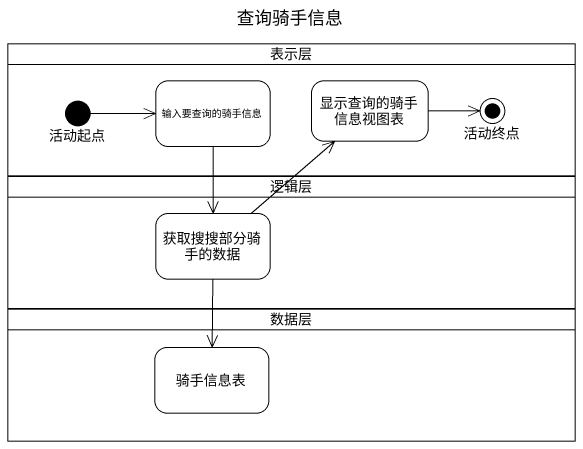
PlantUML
@startuml
title 查询骑手信息
hide empty description
state 表示层 <<partition>> {
  state 活动起点 <<start>>
  state 输入要查询的骑手信息
  state 显示查询的骑手信息视图表
  state 活动终点 <<end>>
}
state 逻辑层 <<partition>> {
  state 获取搜搜部分骑手的数据
}
state 数据层 <<partition>> {
  state 骑手信息表
}
活动起点 -right-> 输入要查询的骑手信息
输入要查询的骑手信息 --> 获取搜搜部分骑手的数据
显示查询的骑手信息视图表 -right-> 活动终点
获取搜搜部分骑手的数据 -up-> 显示查询的骑手信息视图表
获取搜搜部分骑手的数据 --> 骑手信息表
@enduml
